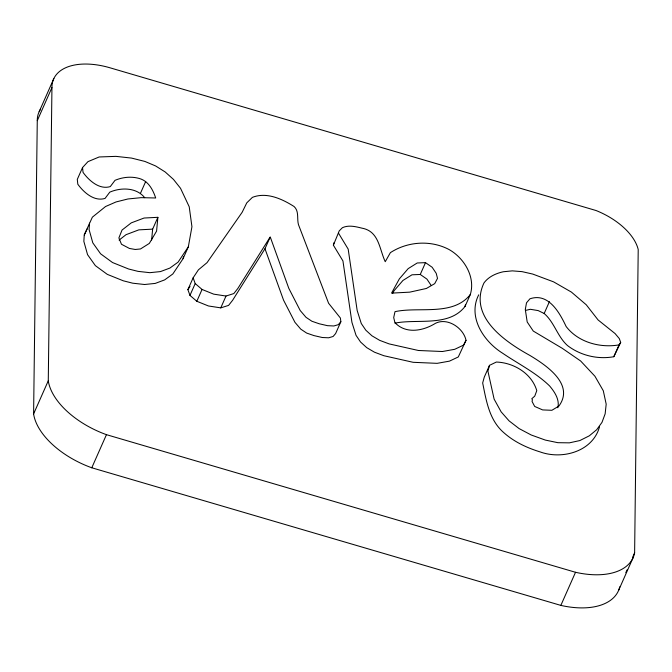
<?xml version="1.0" encoding="UTF-8"?>
<svg xmlns="http://www.w3.org/2000/svg" width="672" height="672" viewBox="0 0 672 672"><rect width="100%" height="100%" fill="white"/><g stroke="black" fill="none" stroke-linecap="round" stroke-linejoin="round"><path stroke-width="1.01" d="M619.76 586.824A70.056 38.968 23.9 0 1 560.851 605.396L91.778 467.779A70.056 38.968 23.9 0 1 33.6 413.918L37.271 120.674A61.236 34.062 23.9 0 1 40.538 109.276M33.6 413.918L48.275 380.806L51.946 87.562A61.236 34.062 23.9 0 1 111.04 68.107L596.072 210.529A55.037 30.618 23.9 0 1 638.215 249.547L634.62 552.829L632.528 557.558M82.538 167.555L83.051 172.402C88.998 180.6 99.422 189.974 110.3 186.589L115.03 180.323C122.682 177.131 131.107 176.215 139.154 178.441C148.386 180.928 152.872 189.58 155.694 197.98L141.128 197.66L127.915 198.979L116.054 201.944L105.546 206.531L92.375 217.165L84.252 234.965L83.849 241.382L87.553 254.654L95.365 265.642L107.293 274.361L123.32 280.812L132.754 283.198L144.614 284.508L155.249 283.408L164.657 279.896L172.83 273.974L183.095 258.628L188.336 246.8L191.94 226.733L189.218 206.766L180.524 188.286L173.468 179.399L165.169 171.956L155.635 165.967L144.858 161.423L131.552 158.088L115.937 156.366L99.154 156.971L87.956 161.65L82.538 167.555L77.297 179.382L77.809 184.229C83.756 192.427 94.181 201.802 105.059 198.416L109.788 192.15C121.036 187.295 136.492 187.362 144.698 197.686M89.494 223.138L89.09 229.555L92.795 242.827L100.607 253.814L112.526 262.534L128.562 268.985L137.995 271.362L149.856 272.681L160.49 271.58L169.898 268.069L178.072 262.147L188.336 246.8M151.612 240.005L152.645 229.144L157.886 217.316L144.077 218.03L131.275 222.86L122.035 230.059L118.885 237.913L121.472 244.255L129.427 248.447L135.232 249.472L140.482 248.968L149.327 243.407L156.576 231.134L157.886 217.316M557.861 407.753C559.751 399.512 554.652 391.944 549.604 385.938C535.819 372.565 518.406 363.964 502.648 353.237C483.748 341.502 467.443 317.1 478.699 294.832M183.095 258.628L183.456 256.62M394.96 323.14C417.27 318.604 448.913 327.239 465.032 306.449L465.511 304.45M470.274 294.622C475.726 277.2 464.268 258.098 449.064 249.539C430.71 239.837 407.686 241.408 390.39 252.647L385.241 261.702C379.193 248.69 379.033 231.202 361.864 228.136C355.547 226.582 348.634 224.818 342.418 227.69L339.251 230.849L333.371 245.162L342.938 260.938L351.935 322.367L356.042 335.353L360.57 342.023L366.719 347.642L374.48 352.204L383.855 355.715L413.137 362.309L437.153 363.342L449.459 361.141L458.287 356.958L466.024 340.326C463.495 327.995 447.434 317.192 435.422 323.341C423.15 330.943 405.955 334.345 394.926 322.644L393.7 317.587L394.993 311.674C418.765 306.382 452.777 316.546 470.274 294.622L465.032 306.449M333.371 245.162L334.009 242.676M489.51 365.341L487.914 371.162L494.122 399.118L501.136 411.852L509.065 420.857L519.078 428.568L531.166 434.969L545.32 440.076L557.878 442.688L569.394 442.848L579.869 440.555L589.31 435.817L596.711 429.694L601.986 422.369L605.144 413.86L606.186 404.149L603.296 390.76L594.938 376.244L580.633 360.982L562.338 348.365L533.266 331.061L527.201 321.989L525.294 309.464L526.504 302.812L529.931 298.805C548.486 292.454 559.558 312.614 566.135 326.5C578.155 342.292 600.079 348.197 619.055 344.887L620.684 342.409L619.298 338.579L615.073 333.564L598.08 319.948L586.261 304.794L571.427 292.102L553.594 281.862L532.753 274.075L522.102 271.648L512.316 270.866L503.412 271.748A66.713 37.111 23.9 0 0 483.941 283.004C468.208 316.579 504.966 341.678 529.906 355.446C546.034 365.165 574.913 384.325 558.869 406.098L551.872 410.29L542.648 409.92L534.685 406.442L532.073 401.478L532.409 399.672L531.804 398.731L534.736 396.152L536.785 390.65C531.728 373.414 513.702 362.628 496.339 362.048L489.51 365.341L484.268 377.168L482.672 382.99C486.31 400.823 489.216 420.084 503.824 432.684C514.198 441.932 526.907 447.829 540.086 451.903C562.346 460.001 592.973 451.5 599.55 426.628M39.178 111.653L53.852 78.54M37.271 120.674L51.946 87.562M140.431 193.368L145.673 181.541M91.778 467.779L106.453 434.666A70.056 38.968 23.9 0 1 48.275 380.806M264.986 248.749L232.613 300.283L228.581 305.399L220.769 307.868L208.438 305.97L196.82 301.274L189.958 295.403L187.891 289.64L193.133 277.813L198.416 269.833L207.052 262.634L242.155 212.285L246.775 202.86L252.412 197.358C266.549 191.78 282.089 198.878 294.101 206.539C299.267 211.26 296.789 218.585 298.452 224.599L328.583 303.248L340.376 318.007L340.864 321.728L335.622 333.556L333.085 336.487L328.625 337.798L322.241 337.504L313.933 335.588L306.642 333.068L300.762 329.137L294.958 322.342L283.559 300.166L264.986 248.749L269.825 237.829M189.958 295.403L195.199 283.576L193.133 277.813M196.82 301.274L202.062 289.447L195.199 283.576M220.769 307.868L226.01 296.041L233.822 293.572L237.846 288.456L270.228 236.922L288.8 288.338L300.199 310.514L306.004 317.31L311.884 321.241L319.175 323.761L327.482 325.676L333.866 325.97L338.327 324.66L340.864 321.728M392.633 293.387L394.086 290.724L402.948 280.451L411.986 274.806L420.26 274.47L425.502 262.643L432.155 267.263L436.204 273.311L437.514 278.368L434.7 283.651L426.401 288.464L409.727 292.152L391.558 293.118L399.328 278.897L408.19 268.624L417.228 262.979L425.502 262.643M620.684 342.409L613.813 356.714C597.794 359.68 580.339 355.471 567.42 345.484C557.441 336.512 554.383 322.35 544.177 313.488L549.419 301.661M613.813 356.714L619.055 344.887M560.851 605.396L575.526 572.284A70.056 38.968 23.9 0 0 634.62 552.829M625.817 572.695L627.077 569.856M618.685 590.201L633.36 557.08M84.252 234.965L87.133 228.992M466.024 340.326L463.52 345.131L454.7 349.314L442.394 351.515L418.379 350.482L389.096 343.888L379.722 340.376L371.96 335.815L365.812 330.196L361.284 323.526L357.176 310.54L348.18 249.11L338.612 233.335M187.891 289.64L190.008 286.448M119.104 240.089L126.034 234.688L138.835 229.858L152.645 229.144M525.63 310.405L530.334 309.288L538.188 310.59L544.177 313.488M226.01 296.041L213.679 294.143L202.062 289.447M106.453 434.666L575.526 572.284M420.26 274.47L426.913 279.09L430.962 285.138"/></g></svg>
